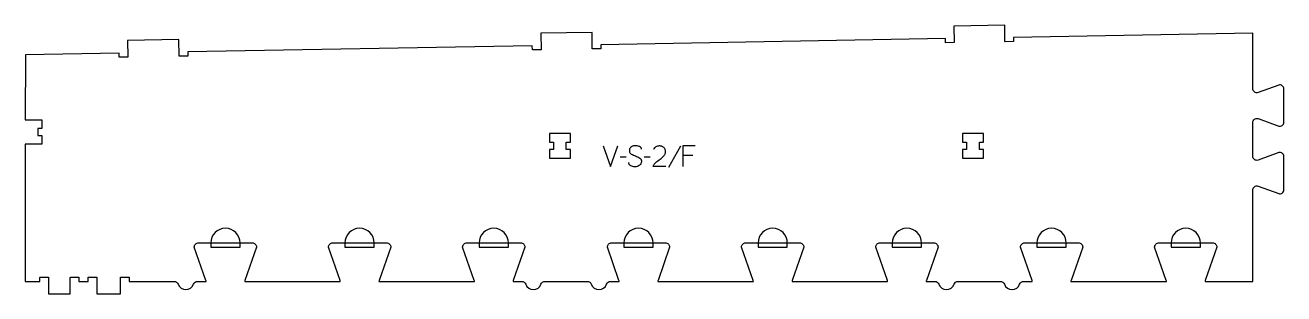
# Model space of a CAD drawing. Extents: x 0 to 1828, y 0 to 390.
import ezdxf

# ---------------------------------------------------------------- set-up
doc = ezdxf.new("R2010")
doc.units = 0
for name, color, linetype in [('1_ANYTOOL_1MMDEEP_LABELS_S', 2, 'CONTINUOUS'), ('3_ANYTOOL_CUTTHROUGH_INSID', 4, 'CONTINUOUS'), ('4_ANYTOOL_CUTTHROUGH_OUTSI', 5, 'CONTINUOUS'), ('5_ANYTOOL_HALF_MILL_9MM_IN', 3, 'CONTINUOUS')]:
    doc.layers.add(name, color=color, linetype=linetype)

msp = doc.modelspace()

# ---------------------------------------------------------------- linework, layer by layer
at = {"layer": '1_ANYTOOL_1MMDEEP_LABELS_S'}
for p, q in [((951.673481, 214.016029), (934.487766, 183.2446)), ((872.816338, 198.373172), (864.030624, 198.287458)), ((907.873481, 198.373172), (899.087766, 198.287458)), ((969.759195, 200.516029), (955.273481, 200.516029))]:
    msp.add_line(p, q, dxfattribs=at)
for points in [[(839.687766, 214.487458), (850.059195, 184.487458), (860.602052, 214.487458)], [(972.930624, 214.487458), (955.273481, 214.487458), (955.273481, 184.487458)]]:
    msp.add_lwpolyline(points, dxfattribs=at)
for points in [[(895.059195, 209.901743, 0.071867), (894.866081, 211.23835, 0.100684), (894.239552, 212.4196, 0.047558), (893.764999, 212.896051, 0.038563), (893.214999, 213.284779, 0.037928), (892.517811, 213.632247, 0.026634), (891.780624, 213.887458, 0.028461), (888.75729, 214.57344, 0.041577), (885.673481, 214.830315, 0.036938), (884.171121, 214.719175, 0.041531), (882.705624, 214.374958, 0.041583), (881.328247, 213.797749, 0.038125), (880.059195, 213.008886, 0.057611), (878.989042, 212.016982, 0.065808), (878.194909, 210.796386, 0.06469), (877.717413, 209.336832, 0.046778), (877.573481, 207.801743, 0.052235), (877.735837, 206.251901, 0.075448), (878.280624, 204.801743, 0.076671), (879.196715, 203.628691, 0.061023), (880.402052, 202.7446, 0.021951), (883.430906, 201.217255, 0.018213), (886.573481, 199.937458, -0.02405), (889.674965, 198.631996, -0.02981), (892.616338, 197.001743, -0.068439), (893.75764, 196.035813, -0.079282), (894.566338, 194.783886, -0.076308), (894.991337, 193.205204, -0.047772), (895.016338, 191.558886, -0.046243), (894.723103, 189.877927, -0.06359), (894.073481, 188.3071, -0.064671), (893.100657, 187.022912, -0.057073), (891.844909, 186.008886, -0.067522), (888.876601, 184.645976, -0.070793), (885.652052, 184.1446, -0.064027), (882.513037, 184.507116, -0.070447), (879.587766, 185.687458, -0.054374), (878.429349, 186.53709, -0.074742), (877.530624, 187.648172, -0.075199), (877.007616, 188.95455, -0.057737), (876.844909, 190.358886)], [(930.459195, 184.530315), (912.159195, 184.573172, -0.034491), (912.821973, 186.320504, -0.037732), (913.728838, 187.953529, -0.037744), (914.868132, 189.428165, -0.03482), (916.209195, 190.723172, -0.00859), (919.16842, 193.121755, -0.008791), (922.209195, 195.416029, 0.020588), (925.028483, 197.649472, 0.025206), (927.630624, 200.130315, 0.046908), (928.651219, 201.431557, 0.051091), (929.398481, 202.905315, 0.050722), (929.847214, 204.553489, 0.041139), (929.987766, 206.258886, 0.039396), (929.845122, 208.066472, 0.058519), (929.355624, 209.805315, 0.060358), (928.565066, 211.212431, 0.061397), (927.459195, 212.387458, 0.048006), (926.103238, 213.309417, 0.045901), (924.598481, 213.962458, 0.045216), (922.858419, 214.365017, 0.034258), (921.073481, 214.487458, 0.055622), (918.43891, 214.19347, 0.079896), (915.994909, 213.212458, 0.080617), (914.025522, 211.546757, 0.060287), (912.587766, 209.387458)]]:
    msp.add_lwpolyline(points, format="xyb", dxfattribs=at)
at = {"layer": '3_ANYTOOL_CUTTHROUGH_INSID'}
for points in [[(785.749734, 196.956456), (791.999734, 196.956456), (791.999734, 209.456456), (785.999734, 209.456456), (785.999734, 219.956456), (791.999734, 219.956456), (791.999734, 232.456456), (761.499734, 232.456456), (761.499734, 219.956456), (767.499734, 219.956456), (767.499734, 209.456456), (761.499734, 209.456456), (761.499734, 196.956456)], [(1385.749734, 196.956456), (1391.999734, 196.956456), (1391.999734, 209.456456), (1385.999734, 209.456456), (1385.999734, 219.956456), (1391.999734, 219.956456), (1391.999734, 232.456456), (1361.499734, 232.456456), (1361.499734, 219.956456), (1367.499734, 219.956456), (1367.499734, 209.456456), (1361.499734, 209.456456), (1361.499734, 196.956456)]]:
    msp.add_lwpolyline(points, close=True, dxfattribs=at)
at = {"layer": '4_ANYTOOL_CUTTHROUGH_OUTSI'}
msp.add_lwpolyline([(216.40437, 18, -0.317837), (222.296926, 13.833333, 0.707107), (244.452939, 13.833333, -0.317837), (250.345495, 18), (262.744213, 18, 0.06141), (262.509303, 19.39487), (245.61377, 67.667412, -0.084368), (245.599734, 67.75, -0.414214), (251.849734, 74), (329.849734, 74, -0.414214), (336.099734, 67.75, -0.084368), (336.085699, 67.667412), (319.186586, 19.383805, 0.0608), (318.955255, 18), (457.644213, 18, 0.06141), (457.409303, 19.39487), (440.51377, 67.667412, -0.084368), (440.499734, 67.75, -0.414214), (446.749734, 74), (524.749734, 74, -0.414214), (530.999734, 67.75, -0.084368), (530.985699, 67.667412), (514.086586, 19.383805, 0.0608), (513.855255, 18), (652.544213, 18, 0.06141), (652.309303, 19.39487), (635.41377, 67.667412, -0.084368), (635.399734, 67.75, -0.414214), (641.649734, 74), (719.649734, 74, -0.414214), (725.899734, 67.75, -0.084368), (725.885699, 67.667412), (708.986586, 19.383805, 0.060825), (708.755327, 18), (721.15437, 18, -0.317837), (727.046926, 13.833333, 0.707107), (749.202939, 13.833333, -0.317837), (755.095495, 18), (767.749438, 18), (803.749833, 18), (816.40437, 18, -0.317837), (822.296926, 13.833333, 0.707107), (844.452939, 13.833333, -0.317837), (850.345495, 18), (862.744213, 18, 0.06141), (862.509303, 19.39487), (845.61377, 67.667412, -0.084368), (845.599734, 67.75, -0.414214), (851.849734, 74), (929.849734, 74, -0.414214), (936.099734, 67.75, -0.084368), (936.085699, 67.667412), (919.186586, 19.383805, 0.0608), (918.955255, 18), (1057.644213, 18, 0.06141), (1057.409303, 19.39487), (1040.51377, 67.667412, -0.084368), (1040.499734, 67.75, -0.414214), (1046.749734, 74), (1124.749734, 74, -0.414214), (1130.999734, 67.75, -0.084368), (1130.985699, 67.667412), (1114.086586, 19.383805, 0.0608), (1113.855255, 18), (1252.544213, 18, 0.06141), (1252.309303, 19.39487), (1235.41377, 67.667412, -0.084368), (1235.399734, 67.75, -0.414214), (1241.649734, 74), (1319.649734, 74, -0.414214), (1325.899734, 67.75, -0.084368), (1325.885699, 67.667412), (1308.986586, 19.383805, 0.060825), (1308.755327, 18), (1321.15437, 18, -0.317837), (1327.046926, 13.833333, 0.317837), (1338.124932, 6, 0.317837), (1349.202939, 13.833333, -0.317837), (1355.095495, 18), (1367.749438, 18), (1403.749833, 18), (1416.40437, 18, -0.317837), (1422.296926, 13.833333, 0.707107), (1444.452939, 13.833333, -0.317837), (1450.345495, 18), (1462.744213, 18, 0.06141), (1462.509303, 19.39487), (1445.61377, 67.667412, -0.084368), (1445.599734, 67.75, -0.414214), (1451.849734, 74), (1529.849734, 74, -0.414214), (1536.099734, 67.75, -0.084368), (1536.085699, 67.667412), (1519.186586, 19.383805, 0.0608), (1518.955255, 18), (1657.644213, 18, 0.06141), (1657.409303, 19.39487), (1640.51377, 67.667412, -0.084368), (1640.499734, 67.75, -0.414214), (1646.749734, 74), (1724.749734, 74, -0.414214), (1730.999734, 67.75, -0.084368), (1730.985699, 67.667412), (1714.086586, 19.383805, 0.0608), (1713.855255, 18), (1782.949734, 18), (1782.949734, 150.295387, -0.502397), (1790.995659, 156.281801, -0.015604), (1791.010454, 156.276855), (1820.786439, 145.277324, 0.236338), (1825.856172, 146.176344, 0.237079), (1828.173822, 150.789528), (1828.173366, 199.295612, 0.237079), (1825.855716, 203.908798, 0.237101), (1820.771342, 204.802885), (1791.010458, 193.807837, -0.015608), (1790.995659, 193.802888, -0.502397), (1782.949734, 199.789303), (1782.949734, 248.295303, -0.502397), (1790.995659, 254.281717, -0.015604), (1791.010454, 254.27677), (1820.786439, 243.27724, 0.236338), (1825.856172, 244.17626, 0.237079), (1828.173822, 248.789443), (1828.173366, 297.295528, 0.237079), (1825.855716, 301.908713, 0.237101), (1820.771342, 302.802801), (1791.010458, 291.807752, -0.015608), (1790.995659, 291.802804, -0.237079), (1785.468918, 292.774887, -0.237079), (1782.949735, 297.78957), (1783.175491, 377.964914), (1435.524871, 371.895665), (1435.625208, 366.146435, -0.414214), (1435.379608, 365.892111), (1423.381435, 365.682717, -0.414214), (1423.127111, 365.928316), (1422.712685, 389.674665), (1348.82394, 388.384934), (1349.238368, 364.638463, -0.414214), (1348.992769, 364.384139), (1336.994596, 364.174744, -0.414214), (1336.740271, 364.420344), (1336.639937, 370.169467), (836.12478, 361.431524), (836.225116, 355.682294, -0.414214), (835.979517, 355.42797), (823.981344, 355.218576, -0.414214), (823.727019, 355.464175), (823.312594, 379.210524), (748.82394, 377.91032), (749.238368, 354.163849, -0.414214), (748.992769, 353.909524), (736.994596, 353.70013, -0.414214), (736.740271, 353.945729), (736.639937, 359.694853), (236.12478, 350.95691), (236.225116, 345.20768, -0.414214), (235.979517, 344.953356), (223.981344, 344.743961, -0.414214), (223.727019, 344.989561), (223.312594, 368.73591), (148.82394, 367.435706), (149.238368, 343.689234, -0.414214), (148.992769, 343.43491), (136.994596, 343.225516, -0.414214), (136.740271, 343.471115), (136.639937, 349.220238), (0.304055, 346.840129), (0.18085, 252.456456), (23.930523, 252.456456, -0.414214), (24.180523, 252.206456), (24.180523, 240.206456, -0.414214), (23.930523, 239.956456), (18.180523, 239.956456), (18.180523, 229.456456), (23.930523, 229.456456, -0.414214), (24.180523, 229.206456), (24.180523, 217.206456, -0.414214), (23.930523, 216.956456), (0.130782, 216.956456), (0, 18), (21.499932, 18), (21.499932, 23.75, -0.414214), (21.749932, 24), (33.749932, 24, -0.414214), (33.999932, 23.75), (33.999932, 0), (65.587932, 0), (65.587932, 23.75, -0.414214), (65.837932, 24), (77.837932, 24, -0.414214), (78.087932, 23.75), (78.087932, 18), (91.499932, 18), (91.499932, 23.75, -0.414214), (91.749932, 24), (103.749932, 24, -0.414214), (103.999932, 23.75), (103.999932, 0), (138.499932, 0), (138.499932, 23.75, -0.414214), (138.749932, 24), (150.749932, 24, -0.414214), (150.999932, 23.75), (150.999932, 18)], format="xyb", close=True, dxfattribs=at)
at = {"layer": '5_ANYTOOL_HALF_MILL_9MM_IN'}
for points in [[(312.099734, 73.75, 1), (269.599734, 73.75), (269.599734, 67.5), (312.099734, 67.5)], [(506.999734, 73.75, 1), (464.499734, 73.75), (464.499734, 67.5), (506.999734, 67.5)], [(701.899734, 73.75, 1), (659.399734, 73.75), (659.399734, 67.5), (701.899734, 67.5)], [(912.099734, 73.75, 1), (869.599734, 73.75), (869.599734, 67.5), (912.099734, 67.5)], [(1106.999734, 73.75, 1), (1064.499734, 73.75), (1064.499734, 67.5), (1106.999734, 67.5)], [(1301.899734, 73.75, 1), (1259.399734, 73.75), (1259.399734, 67.5), (1301.899734, 67.5)], [(1512.099734, 73.75, 1), (1469.599734, 73.75), (1469.599734, 67.5), (1512.099734, 67.5)], [(1706.999734, 73.75, 1), (1664.499734, 73.75), (1664.499734, 67.5), (1706.999734, 67.5)]]:
    msp.add_lwpolyline(points, format="xyb", close=True, dxfattribs=at)

doc.saveas('drawing.dxf')
